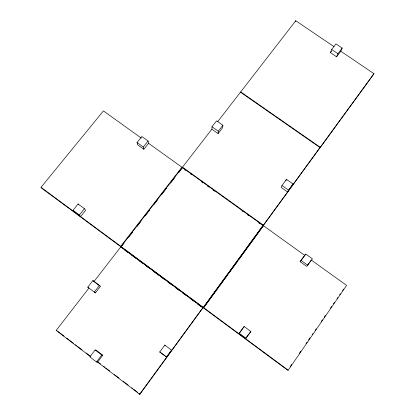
<?xml version="1.0" encoding="UTF-8"?>
<svg xmlns="http://www.w3.org/2000/svg" width="415" height="415" viewBox="0 0 415 415"><rect width="100%" height="100%" fill="white"/><g stroke="black" fill="none" stroke-linecap="round" stroke-linejoin="round"><path stroke-width="0.62" d="M211.868 129.19L212.003 126.746L216.609 120.801L222.891 125.231L222.642 127.685L218.093 133.594L211.868 129.19L182.486 167.167L182.564 168.194M99.953 285.961L94.023 281.51L120.817 246.878L202.961 307.665L139.98 394.131L139.663 394.25L97.603 362.098L96.508 361.984L89.873 356.916L95.113 349.985L96.213 350.229L102.77 355.224L97.603 362.098M203.174 307.676L263.063 225.449L182.252 167.468L121.066 246.557L121.46 247.205L203.174 307.676L263.063 225.449M218.093 133.594L218.295 131.192L222.891 125.231M309.849 261.995L311.245 260.018L346.603 285.385L288.181 370.216L287.704 370.227L203.5 307.914L263.385 225.682L304.688 255.313L305.798 254.094L312.428 258.846L306.716 266.435L300.144 261.709L304.688 255.313M240.565 92.825L240.705 91.912L295.76 20.75L334.07 46.688M295.449 21.865L295.76 20.75M330.418 52.612L331.71 49.494L335.932 43.881L342.162 48.093L340.767 51.221L336.591 56.798L330.418 52.612L331.559 51.092M336.591 56.798L337.945 53.717L342.162 48.093M217.605 121.771L240.482 92.197L319.986 147.574L262.96 225.885L373.982 73.709L340.767 51.221M263.385 225.682L247.781 247.319M281.987 185.531L281.142 187.419L287.543 191.958L288.461 190.112L292.974 183.938L286.516 179.373L281.987 185.531L288.461 190.112M285.847 180.831L286.516 179.373M292.015 185.837L292.974 183.938M373.982 73.709L319.602 148.394M290.261 366.512L291.724 364.386M299.402 353.243L300.865 351.121M305.985 343.687L307.079 342.095M308.542 339.973L310.005 337.851M312.199 334.666L312.931 333.603M315.125 330.418L316.22 328.825M321.34 321.397L322.434 319.804M324.26 317.148L325.36 315.556M330.48 308.127L331.575 306.535M333.401 303.879L334.5 302.286M337.058 298.572L337.789 297.514M339.62 294.858L340.352 293.794M342.541 290.609L343.641 289.022M307.759 264.957L309.154 262.98M250.873 331.497L245.535 338.661L250.873 331.497L244.15 326.538L238.879 333.733L244.15 326.538M300.144 261.709L305.798 254.094M166.425 357.014L171.473 350.11L171.758 350.348L164.791 345.088L159.734 351.972L166.763 357.18L159.734 351.972M139.663 394.25L202.961 307.665M203.5 307.914L204.263 306.872M205.031 305.829L218.772 287.019M219.535 285.976L223.353 280.753M224.116 279.71L227.934 274.486M228.696 273.438L237.857 260.905M238.62 259.857L242.438 254.634M243.2 253.591L247.018 248.367M96.508 361.984L101.737 355.043L102.77 355.224M87.788 287.18L95.377 292.912L100.446 286.329L92.924 280.55L87.788 287.18L88.945 288.077L56.175 330.433L90.522 356.687M99.408 285.416L94.283 292.067L95.377 292.912M123.914 243.392L121.144 246.972L120.749 246.323L181.936 167.245L148.591 143.32L148.093 141.001L141.842 136.519L137.043 142.547L137.656 144.851L143.849 149.307L148.591 143.32M128.655 237.261L132.608 232.151M136.955 226.533L140.908 221.418M145.255 215.8L148.025 212.221M148.814 211.199L149.607 210.177M153.56 205.067L157.907 199.449M161.86 194.334L165.02 190.246M165.813 189.224L166.602 188.203M170.555 183.093L174.902 177.475M178.855 172.36L182.019 168.272M143.849 149.307L143.3 147.045L148.093 141.001M84.411 208.652L85.578 210.332L80.588 216.604L79.369 214.986L84.411 208.652L78.087 203.983L73.035 210.301L74.316 211.966M121.144 246.972L41.811 188.265L41.018 187.326L103.434 110.919L141.349 138.128M56.175 330.433L56.928 330.656M331.71 49.494L337.945 53.717M240.705 91.912L320.204 147.278M212.003 126.746L218.295 131.192M182.486 167.167L263.292 225.138M184.665 169.704L185.718 170.461M190.444 173.854L191.497 174.606M201.483 181.77L203.054 182.901M207.261 185.92L208.838 187.051M213.04 190.065L214.617 191.196M241.94 210.804L242.993 211.557M247.719 214.949L248.772 215.707M258.753 222.871L260.329 224.001M137.043 142.547L143.3 147.045M301.212 260.558L307.852 265.33M73.035 210.301L79.369 214.986M239.315 333.323L246.043 338.298M41.018 187.326L120.749 246.323M121.066 246.557L203.2 307.333M203.532 307.577L288.181 370.216M124.339 249.835L127.981 252.533M131.628 255.23L136.312 258.695M138.911 260.62L142.558 263.318M146.199 266.015L148.803 267.94M153.488 271.41L158.691 275.259M160.776 276.8L164.937 279.881M168.059 282.195L171.182 284.503M175.348 287.59L179.513 290.671M182.636 292.98L185.759 295.293M189.92 298.375L193.566 301.072M197.208 303.764L201.374 306.851M95.113 349.985L101.737 355.043M57.955 331.44L64.107 336.14M66.67 338.101L73.331 343.195M75.385 344.761L76.407 345.545M77.434 346.328L82.046 349.855M86.149 352.989L90.252 356.127M97.426 361.61L100.503 363.96M103.579 366.31L104.606 367.093M105.633 367.882L109.731 371.015M114.348 374.543L118.96 378.065M123.063 381.203L128.188 385.12M131.778 387.864L132.8 388.648M133.827 389.431L137.417 392.175M138.952 393.347L139.98 394.131M164.791 345.088L165.144 345.379M92.924 280.55L94.023 281.51M78.087 203.983L78.7 204.849M120.817 246.878L121.216 247.527"/></g></svg>
